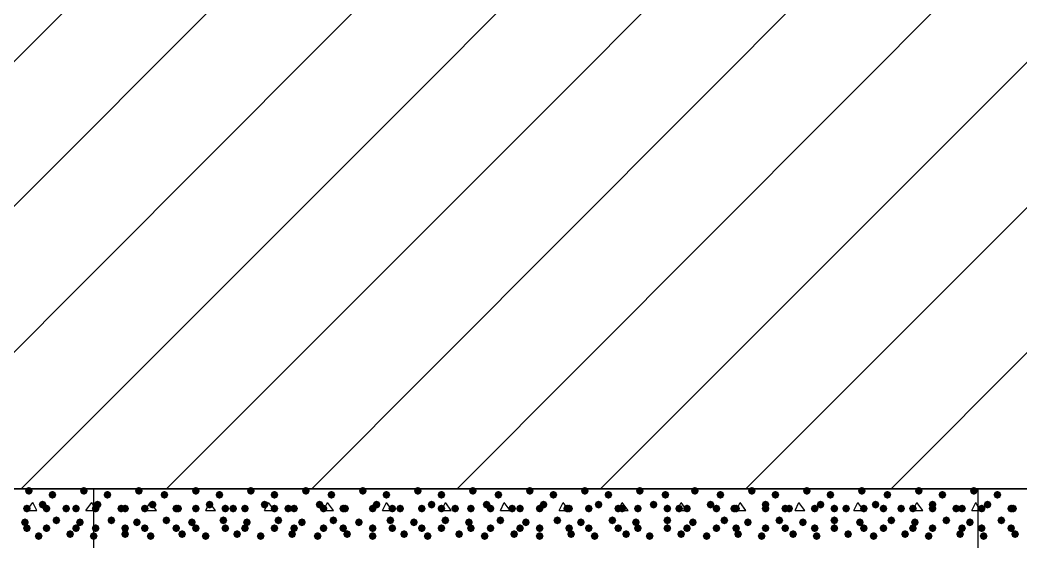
# Model space of a CAD drawing. Header units: millimetres. Extents: x 0 to 420, y 0 to 297.
# Drawn here: x 67.25 to 88.82, y 143.59 to 154.83 of the extents above; entities that cross this region are included whole.
import ezdxf

# ---------------------------------------------------------------- set-up
doc = ezdxf.new("R2010")
doc.units = ezdxf.units.MM
doc.layers.get('0').update_dxf_attribs({"linetype": 'CONTINUOUS'})

msp = doc.modelspace()

# ---------------------------------------------------------------- hatches: boundary and pattern name
at = {"true_color": 0x000007}
for points in [[(67.521667, 144.695333), (67.496796, 144.635537), (67.437, 144.610667), (67.377204, 144.635537), (67.352333, 144.695333), (67.377204, 144.755129), (67.437, 144.78), (67.496796, 144.755129)], [(68.707, 144.695333), (68.682129, 144.635537), (68.622333, 144.610667), (68.562538, 144.635537), (68.537667, 144.695333), (68.562537, 144.755129), (68.622333, 144.78), (68.682129, 144.755129)], [(68.029667, 144.610667), (68.004796, 144.550871), (67.945, 144.526), (67.885204, 144.550871), (67.860333, 144.610667), (67.885204, 144.670462), (67.945, 144.695333), (68.004796, 144.670463)], [(88.392, 144.610667), (88.367129, 144.550871), (88.307333, 144.526), (88.247538, 144.550871), (88.222667, 144.610667), (88.247537, 144.670462), (88.307333, 144.695333), (88.367129, 144.670463)], [(67.479333, 144.314333), (67.454462, 144.254537), (67.394667, 144.229667), (67.334871, 144.254537), (67.31, 144.314333), (67.334871, 144.374129), (67.394667, 144.399), (67.454462, 144.374129)], [(67.818, 144.399), (67.793129, 144.339204), (67.733333, 144.314333), (67.673537, 144.339204), (67.648667, 144.399), (67.673537, 144.458796), (67.733333, 144.483667), (67.793129, 144.458796)], [(67.902667, 144.314333), (67.877796, 144.254537), (67.818, 144.229667), (67.758204, 144.254537), (67.733333, 144.314333), (67.758204, 144.374129), (67.818, 144.399), (67.877796, 144.374129)], [(68.326, 144.314333), (68.301129, 144.254537), (68.241333, 144.229667), (68.181537, 144.254537), (68.156667, 144.314333), (68.181537, 144.374129), (68.241333, 144.399), (68.301129, 144.374129)], [(68.537667, 144.314333), (68.512796, 144.254537), (68.453, 144.229667), (68.393204, 144.254537), (68.368333, 144.314333), (68.393204, 144.374129), (68.453, 144.399), (68.512796, 144.374129)], [(88.053333, 144.314333), (88.028463, 144.254537), (87.968667, 144.229667), (87.908871, 144.254537), (87.884, 144.314333), (87.908871, 144.374129), (87.968667, 144.399), (88.028462, 144.374129)], [(88.180333, 144.399), (88.155463, 144.339204), (88.095667, 144.314333), (88.035871, 144.339204), (88.011, 144.399), (88.035871, 144.458796), (88.095667, 144.483667), (88.155462, 144.458796)], [(88.688333, 144.314333), (88.663463, 144.254537), (88.603667, 144.229667), (88.543871, 144.254537), (88.519, 144.314333), (88.543871, 144.374129), (88.603667, 144.399), (88.663462, 144.374129)], [(88.730667, 144.314333), (88.705796, 144.254537), (88.646, 144.229667), (88.586204, 144.254537), (88.561333, 144.314333), (88.586204, 144.374129), (88.646, 144.399), (88.705796, 144.374129)], [(67.437, 144.018), (67.412129, 143.958204), (67.352333, 143.933333), (67.292538, 143.958204), (67.267667, 144.018), (67.292537, 144.077796), (67.352333, 144.102667), (67.412129, 144.077796)], [(68.114333, 144.060333), (68.089462, 144.000537), (68.029667, 143.975667), (67.969871, 144.000537), (67.945, 144.060333), (67.969871, 144.120129), (68.029667, 144.145), (68.089462, 144.120129)], [(68.622333, 144.018), (68.597463, 143.958204), (68.537667, 143.933333), (68.477871, 143.958204), (68.453, 144.018), (68.477871, 144.077796), (68.537667, 144.102667), (68.597462, 144.077796)], [(88.476667, 144.060333), (88.451796, 144.000537), (88.392, 143.975667), (88.332204, 144.000537), (88.307333, 144.060333), (88.332204, 144.120129), (88.392, 144.145), (88.451796, 144.120129)], [(67.479333, 143.891), (67.454462, 143.831204), (67.394667, 143.806333), (67.334871, 143.831204), (67.31, 143.891), (67.334871, 143.950796), (67.394667, 143.975667), (67.454462, 143.950796)], [(67.902667, 143.891), (67.877796, 143.831204), (67.818, 143.806333), (67.758204, 143.831204), (67.733333, 143.891), (67.758204, 143.950796), (67.818, 143.975667), (67.877796, 143.950796)], [(68.537667, 143.891), (68.512796, 143.831204), (68.453, 143.806333), (68.393204, 143.831204), (68.368333, 143.891), (68.393204, 143.950796), (68.453, 143.975667), (68.512796, 143.950796)], [(88.053333, 143.891), (88.028463, 143.831204), (87.968667, 143.806333), (87.908871, 143.831204), (87.884, 143.891), (87.908871, 143.950796), (87.968667, 143.975667), (88.028462, 143.950796)], [(88.688333, 143.891), (88.663463, 143.831204), (88.603667, 143.806333), (88.543871, 143.831204), (88.519, 143.891), (88.543871, 143.950796), (88.603667, 143.975667), (88.663462, 143.950796)], [(67.733333, 143.721667), (67.708463, 143.661871), (67.648667, 143.637), (67.588871, 143.661871), (67.564, 143.721667), (67.588871, 143.781462), (67.648667, 143.806333), (67.708462, 143.781463)], [(68.410667, 143.764), (68.385796, 143.704204), (68.326, 143.679333), (68.266204, 143.704204), (68.241333, 143.764), (68.266204, 143.823796), (68.326, 143.848667), (68.385796, 143.823796)], [(88.095667, 143.721667), (88.070796, 143.661871), (88.011, 143.637), (87.951204, 143.661871), (87.926333, 143.721667), (87.951204, 143.781462), (88.011, 143.806333), (88.070796, 143.781463)], [(88.773, 143.764), (88.748129, 143.704204), (88.688333, 143.679333), (88.628537, 143.704204), (88.603667, 143.764), (88.628537, 143.823796), (88.688333, 143.848667), (88.748129, 143.823796)]]:
    msp.add_hatch(color=0, dxfattribs=at).paths.add_polyline_path(points, flags=0)
at = {"true_color": 0x000008}
for points in [[(69.892333, 144.695333), (69.867463, 144.635537), (69.807667, 144.610667), (69.747871, 144.635537), (69.723, 144.695333), (69.747871, 144.755129), (69.807667, 144.78), (69.867462, 144.755129)], [(71.12, 144.695333), (71.095129, 144.635537), (71.035333, 144.610667), (70.975538, 144.635537), (70.950667, 144.695333), (70.975537, 144.755129), (71.035333, 144.78), (71.095129, 144.755129)], [(72.305333, 144.695333), (72.280463, 144.635537), (72.220667, 144.610667), (72.160871, 144.635537), (72.136, 144.695333), (72.160871, 144.755129), (72.220667, 144.78), (72.280462, 144.755129)], [(73.490667, 144.695333), (73.465796, 144.635537), (73.406, 144.610667), (73.346204, 144.635537), (73.321333, 144.695333), (73.346204, 144.755129), (73.406, 144.78), (73.465796, 144.755129)], [(74.718333, 144.695333), (74.693463, 144.635537), (74.633667, 144.610667), (74.573871, 144.635537), (74.549, 144.695333), (74.573871, 144.755129), (74.633667, 144.78), (74.693462, 144.755129)], [(75.903667, 144.695333), (75.878796, 144.635537), (75.819, 144.610667), (75.759204, 144.635537), (75.734333, 144.695333), (75.759204, 144.755129), (75.819, 144.78), (75.878796, 144.755129)], [(77.089, 144.695333), (77.064129, 144.635537), (77.004333, 144.610667), (76.944538, 144.635537), (76.919667, 144.695333), (76.944537, 144.755129), (77.004333, 144.78), (77.064129, 144.755129)], [(78.316667, 144.695333), (78.291796, 144.635537), (78.232, 144.610667), (78.172204, 144.635537), (78.147333, 144.695333), (78.172204, 144.755129), (78.232, 144.78), (78.291796, 144.755129)], [(79.502, 144.695333), (79.477129, 144.635537), (79.417333, 144.610667), (79.357538, 144.635537), (79.332667, 144.695333), (79.357537, 144.755129), (79.417333, 144.78), (79.477129, 144.755129)], [(80.687333, 144.695333), (80.662463, 144.635537), (80.602667, 144.610667), (80.542871, 144.635537), (80.518, 144.695333), (80.542871, 144.755129), (80.602667, 144.78), (80.662462, 144.755129)], [(81.872667, 144.695333), (81.847796, 144.635537), (81.788, 144.610667), (81.728204, 144.635537), (81.703333, 144.695333), (81.728204, 144.755129), (81.788, 144.78), (81.847796, 144.755129)], [(83.100333, 144.695333), (83.075463, 144.635537), (83.015667, 144.610667), (82.955871, 144.635537), (82.931, 144.695333), (82.955871, 144.755129), (83.015667, 144.78), (83.075462, 144.755129)], [(84.285667, 144.695333), (84.260796, 144.635537), (84.201, 144.610667), (84.141204, 144.635537), (84.116333, 144.695333), (84.141204, 144.755129), (84.201, 144.78), (84.260796, 144.755129)], [(85.471, 144.695333), (85.446129, 144.635537), (85.386333, 144.610667), (85.326537, 144.635537), (85.301667, 144.695333), (85.326537, 144.755129), (85.386333, 144.78), (85.446129, 144.755129)], [(86.698667, 144.695333), (86.673796, 144.635537), (86.614, 144.610667), (86.554204, 144.635537), (86.529333, 144.695333), (86.554204, 144.755129), (86.614, 144.78), (86.673796, 144.755129)], [(87.884, 144.695333), (87.859129, 144.635537), (87.799333, 144.610667), (87.739538, 144.635537), (87.714667, 144.695333), (87.739537, 144.755129), (87.799333, 144.78), (87.859129, 144.755129)], [(69.215, 144.610667), (69.190129, 144.550871), (69.130333, 144.526), (69.070538, 144.550871), (69.045667, 144.610667), (69.070537, 144.670462), (69.130333, 144.695333), (69.190129, 144.670463)], [(70.442667, 144.610667), (70.417796, 144.550871), (70.358, 144.526), (70.298204, 144.550871), (70.273333, 144.610667), (70.298204, 144.670462), (70.358, 144.695333), (70.417796, 144.670463)], [(71.628, 144.610667), (71.603129, 144.550871), (71.543333, 144.526), (71.483537, 144.550871), (71.458667, 144.610667), (71.483537, 144.670462), (71.543333, 144.695333), (71.603129, 144.670463)], [(72.813333, 144.610667), (72.788463, 144.550871), (72.728667, 144.526), (72.668871, 144.550871), (72.644, 144.610667), (72.668871, 144.670462), (72.728667, 144.695333), (72.788462, 144.670463)], [(74.041, 144.610667), (74.016129, 144.550871), (73.956333, 144.526), (73.896537, 144.550871), (73.871667, 144.610667), (73.896537, 144.670462), (73.956333, 144.695333), (74.016129, 144.670463)], [(75.226333, 144.610667), (75.201462, 144.550871), (75.141667, 144.526), (75.081871, 144.550871), (75.057, 144.610667), (75.081871, 144.670462), (75.141667, 144.695333), (75.201462, 144.670463)], [(76.411667, 144.610667), (76.386796, 144.550871), (76.327, 144.526), (76.267204, 144.550871), (76.242333, 144.610667), (76.267204, 144.670462), (76.327, 144.695333), (76.386796, 144.670463)], [(77.639333, 144.610667), (77.614462, 144.550871), (77.554667, 144.526), (77.494871, 144.550871), (77.47, 144.610667), (77.494871, 144.670462), (77.554667, 144.695333), (77.614462, 144.670463)], [(78.824667, 144.610667), (78.799796, 144.550871), (78.74, 144.526), (78.680204, 144.550871), (78.655333, 144.610667), (78.680204, 144.670462), (78.74, 144.695333), (78.799796, 144.670463)], [(80.01, 144.610667), (79.985129, 144.550871), (79.925333, 144.526), (79.865538, 144.550871), (79.840667, 144.610667), (79.865537, 144.670462), (79.925333, 144.695333), (79.985129, 144.670463)], [(81.237667, 144.610667), (81.212796, 144.550871), (81.153, 144.526), (81.093204, 144.550871), (81.068333, 144.610667), (81.093204, 144.670462), (81.153, 144.695333), (81.212796, 144.670463)], [(82.423, 144.610667), (82.398129, 144.550871), (82.338333, 144.526), (82.278537, 144.550871), (82.253667, 144.610667), (82.278537, 144.670462), (82.338333, 144.695333), (82.398129, 144.670463)], [(83.608333, 144.610667), (83.583463, 144.550871), (83.523667, 144.526), (83.463871, 144.550871), (83.439, 144.610667), (83.463871, 144.670462), (83.523667, 144.695333), (83.583462, 144.670463)], [(84.793667, 144.610667), (84.768796, 144.550871), (84.709, 144.526), (84.649204, 144.550871), (84.624333, 144.610667), (84.649204, 144.670462), (84.709, 144.695333), (84.768796, 144.670463)], [(86.021333, 144.610667), (85.996462, 144.550871), (85.936667, 144.526), (85.876871, 144.550871), (85.852, 144.610667), (85.876871, 144.670462), (85.936667, 144.695333), (85.996462, 144.670463)], [(87.206667, 144.610667), (87.181796, 144.550871), (87.122, 144.526), (87.062204, 144.550871), (87.037333, 144.610667), (87.062204, 144.670462), (87.122, 144.695333), (87.181796, 144.670463)], [(68.961, 144.314333), (68.936129, 144.254537), (68.876333, 144.229667), (68.816537, 144.254537), (68.791667, 144.314333), (68.816537, 144.374129), (68.876333, 144.399), (68.936129, 144.374129)], [(69.003333, 144.399), (68.978463, 144.339204), (68.918667, 144.314333), (68.858871, 144.339204), (68.834, 144.399), (68.858871, 144.458796), (68.918667, 144.483667), (68.978462, 144.458796)], [(69.511333, 144.314333), (69.486462, 144.254537), (69.426667, 144.229667), (69.366871, 144.254537), (69.342, 144.314333), (69.366871, 144.374129), (69.426667, 144.399), (69.486462, 144.374129)], [(69.596, 144.314333), (69.571129, 144.254537), (69.511333, 144.229667), (69.451537, 144.254537), (69.426667, 144.314333), (69.451537, 144.374129), (69.511333, 144.399), (69.571129, 144.374129)], [(70.019333, 144.314333), (69.994462, 144.254537), (69.934667, 144.229667), (69.874871, 144.254537), (69.85, 144.314333), (69.874871, 144.374129), (69.934667, 144.399), (69.994462, 144.374129)], [(70.188667, 144.399), (70.163796, 144.339204), (70.104, 144.314333), (70.044204, 144.339204), (70.019333, 144.399), (70.044204, 144.458796), (70.104, 144.483667), (70.163796, 144.458796)], [(70.696667, 144.314333), (70.671796, 144.254537), (70.612, 144.229667), (70.552204, 144.254537), (70.527333, 144.314333), (70.552204, 144.374129), (70.612, 144.399), (70.671796, 144.374129)], [(70.739, 144.314333), (70.714129, 144.254537), (70.654333, 144.229667), (70.594538, 144.254537), (70.569667, 144.314333), (70.594537, 144.374129), (70.654333, 144.399), (70.714129, 144.374129)], [(71.12, 144.314333), (71.095129, 144.254537), (71.035333, 144.229667), (70.975538, 144.254537), (70.950667, 144.314333), (70.975537, 144.374129), (71.035333, 144.399), (71.095129, 144.374129)], [(71.416333, 144.399), (71.391462, 144.339204), (71.331667, 144.314333), (71.271871, 144.339204), (71.247, 144.399), (71.271871, 144.458796), (71.331667, 144.483667), (71.391462, 144.458796)], [(71.755, 144.314333), (71.730129, 144.254537), (71.670333, 144.229667), (71.610538, 144.254537), (71.585667, 144.314333), (71.610537, 144.374129), (71.670333, 144.399), (71.730129, 144.374129)], [(71.924333, 144.314333), (71.899462, 144.254537), (71.839667, 144.229667), (71.779871, 144.254537), (71.755, 144.314333), (71.779871, 144.374129), (71.839667, 144.399), (71.899462, 144.374129)], [(72.178333, 144.314333), (72.153463, 144.254537), (72.093667, 144.229667), (72.033871, 144.254537), (72.009, 144.314333), (72.033871, 144.374129), (72.093667, 144.399), (72.153462, 144.374129)], [(72.601667, 144.399), (72.576796, 144.339204), (72.517, 144.314333), (72.457204, 144.339204), (72.432333, 144.399), (72.457204, 144.458796), (72.517, 144.483667), (72.576796, 144.458796)], [(72.813333, 144.314333), (72.788463, 144.254537), (72.728667, 144.229667), (72.668871, 144.254537), (72.644, 144.314333), (72.668871, 144.374129), (72.728667, 144.399), (72.788462, 144.374129)], [(73.109667, 144.314333), (73.084796, 144.254537), (73.025, 144.229667), (72.965204, 144.254537), (72.940333, 144.314333), (72.965204, 144.374129), (73.025, 144.399), (73.084796, 144.374129)], [(73.236667, 144.314333), (73.211796, 144.254537), (73.152, 144.229667), (73.092204, 144.254537), (73.067333, 144.314333), (73.092204, 144.374129), (73.152, 144.399), (73.211796, 144.374129)], [(73.787, 144.399), (73.762129, 144.339204), (73.702333, 144.314333), (73.642538, 144.339204), (73.617667, 144.399), (73.642537, 144.458796), (73.702333, 144.483667), (73.762129, 144.458796)], [(73.871667, 144.314333), (73.846796, 144.254537), (73.787, 144.229667), (73.727204, 144.254537), (73.702333, 144.314333), (73.727204, 144.374129), (73.787, 144.399), (73.846796, 144.374129)], [(74.295, 144.314333), (74.270129, 144.254537), (74.210333, 144.229667), (74.150538, 144.254537), (74.125667, 144.314333), (74.150537, 144.374129), (74.210333, 144.399), (74.270129, 144.374129)], [(74.337333, 144.314333), (74.312463, 144.254537), (74.252667, 144.229667), (74.192871, 144.254537), (74.168, 144.314333), (74.192871, 144.374129), (74.252667, 144.399), (74.312462, 144.374129)], [(74.93, 144.314333), (74.905129, 144.254537), (74.845333, 144.229667), (74.785538, 144.254537), (74.760667, 144.314333), (74.785537, 144.374129), (74.845333, 144.399), (74.905129, 144.374129)], [(75.014667, 144.399), (74.989796, 144.339204), (74.93, 144.314333), (74.870204, 144.339204), (74.845333, 144.399), (74.870204, 144.458796), (74.93, 144.483667), (74.989796, 144.458796)], [(75.353333, 144.314333), (75.328463, 144.254537), (75.268667, 144.229667), (75.208871, 144.254537), (75.184, 144.314333), (75.208871, 144.374129), (75.268667, 144.399), (75.328462, 144.374129)], [(75.522667, 144.314333), (75.497796, 144.254537), (75.438, 144.229667), (75.378204, 144.254537), (75.353333, 144.314333), (75.378204, 144.374129), (75.438, 144.399), (75.497796, 144.374129)], [(75.988333, 144.314333), (75.963463, 144.254537), (75.903667, 144.229667), (75.843871, 144.254537), (75.819, 144.314333), (75.843871, 144.374129), (75.903667, 144.399), (75.963462, 144.374129)], [(76.2, 144.399), (76.175129, 144.339204), (76.115333, 144.314333), (76.055538, 144.339204), (76.030667, 144.399), (76.055537, 144.458796), (76.115333, 144.483667), (76.175129, 144.458796)], [(76.411667, 144.314333), (76.386796, 144.254537), (76.327, 144.229667), (76.267204, 144.254537), (76.242333, 144.314333), (76.267204, 144.374129), (76.327, 144.399), (76.386796, 144.374129)], [(76.708, 144.314333), (76.683129, 144.254537), (76.623333, 144.229667), (76.563537, 144.254537), (76.538667, 144.314333), (76.563537, 144.374129), (76.623333, 144.399), (76.683129, 144.374129)], [(77.046667, 144.314333), (77.021796, 144.254537), (76.962, 144.229667), (76.902204, 144.254537), (76.877333, 144.314333), (76.902204, 144.374129), (76.962, 144.399), (77.021796, 144.374129)], [(77.385333, 144.399), (77.360463, 144.339204), (77.300667, 144.314333), (77.240871, 144.339204), (77.216, 144.399), (77.240871, 144.458796), (77.300667, 144.483667), (77.360462, 144.458796)], [(77.47, 144.314333), (77.445129, 144.254537), (77.385333, 144.229667), (77.325538, 144.254537), (77.300667, 144.314333), (77.325537, 144.374129), (77.385333, 144.399), (77.445129, 144.374129)], [(77.935667, 144.314333), (77.910796, 144.254537), (77.851, 144.229667), (77.791204, 144.254537), (77.766333, 144.314333), (77.791204, 144.374129), (77.851, 144.399), (77.910796, 144.374129)], [(78.105, 144.314333), (78.080129, 144.254537), (78.020333, 144.229667), (77.960538, 144.254537), (77.935667, 144.314333), (77.960537, 144.374129), (78.020333, 144.399), (78.080129, 144.374129)], [(78.528333, 144.314333), (78.503463, 144.254537), (78.443667, 144.229667), (78.383871, 144.254537), (78.359, 144.314333), (78.383871, 144.374129), (78.443667, 144.399), (78.503462, 144.374129)], [(78.613, 144.399), (78.588129, 144.339204), (78.528333, 144.314333), (78.468537, 144.339204), (78.443667, 144.399), (78.468537, 144.458796), (78.528333, 144.483667), (78.588129, 144.458796)], [(79.121, 144.314333), (79.096129, 144.254537), (79.036333, 144.229667), (78.976537, 144.254537), (78.951667, 144.314333), (78.976537, 144.374129), (79.036333, 144.399), (79.096129, 144.374129)], [(79.163333, 144.314333), (79.138463, 144.254537), (79.078667, 144.229667), (79.018871, 144.254537), (78.994, 144.314333), (79.018871, 144.374129), (79.078667, 144.399), (79.138462, 144.374129)], [(79.586667, 144.314333), (79.561796, 144.254537), (79.502, 144.229667), (79.442204, 144.254537), (79.417333, 144.314333), (79.442204, 144.374129), (79.502, 144.399), (79.561796, 144.374129)], [(79.798333, 144.399), (79.773463, 144.339204), (79.713667, 144.314333), (79.653871, 144.339204), (79.629, 144.399), (79.653871, 144.458796), (79.713667, 144.483667), (79.773462, 144.458796)], [(80.221667, 144.314333), (80.196796, 144.254537), (80.137, 144.229667), (80.077204, 144.254537), (80.052333, 144.314333), (80.077204, 144.374129), (80.137, 144.399), (80.196796, 144.374129)], [(80.306333, 144.314333), (80.281463, 144.254537), (80.221667, 144.229667), (80.161871, 144.254537), (80.137, 144.314333), (80.161871, 144.374129), (80.221667, 144.399), (80.281462, 144.374129)], [(80.645, 144.314333), (80.620129, 144.254537), (80.560333, 144.229667), (80.500538, 144.254537), (80.475667, 144.314333), (80.500537, 144.374129), (80.560333, 144.399), (80.620129, 144.374129)], [(80.983667, 144.399), (80.958796, 144.339204), (80.899, 144.314333), (80.839204, 144.339204), (80.814333, 144.399), (80.839204, 144.458796), (80.899, 144.483667), (80.958796, 144.458796)], [(81.28, 144.314333), (81.255129, 144.254537), (81.195333, 144.229667), (81.135538, 144.254537), (81.110667, 144.314333), (81.135537, 144.374129), (81.195333, 144.399), (81.255129, 144.374129)], [(81.534, 144.314333), (81.509129, 144.254537), (81.449333, 144.229667), (81.389538, 144.254537), (81.364667, 144.314333), (81.389537, 144.374129), (81.449333, 144.399), (81.509129, 144.374129)], [(81.703333, 144.314333), (81.678463, 144.254537), (81.618667, 144.229667), (81.558871, 144.254537), (81.534, 144.314333), (81.558871, 144.374129), (81.618667, 144.399), (81.678462, 144.374129)], [(82.211333, 144.399), (82.186462, 144.339204), (82.126667, 144.314333), (82.066871, 144.339204), (82.042, 144.399), (82.066871, 144.458796), (82.126667, 144.483667), (82.186462, 144.458796)], [(82.338333, 144.314333), (82.313463, 144.254537), (82.253667, 144.229667), (82.193871, 144.254537), (82.169, 144.314333), (82.193871, 144.374129), (82.253667, 144.399), (82.313462, 144.374129)], [(82.719333, 144.314333), (82.694462, 144.254537), (82.634667, 144.229667), (82.574871, 144.254537), (82.55, 144.314333), (82.574871, 144.374129), (82.634667, 144.399), (82.694462, 144.374129)], [(82.761667, 144.314333), (82.736796, 144.254537), (82.677, 144.229667), (82.617204, 144.254537), (82.592333, 144.314333), (82.617204, 144.374129), (82.677, 144.399), (82.736796, 144.374129)], [(83.396667, 144.399), (83.371796, 144.339204), (83.312, 144.314333), (83.252204, 144.339204), (83.227333, 144.399), (83.252204, 144.458796), (83.312, 144.483667), (83.371796, 144.458796)], [(83.396667, 144.314333), (83.371796, 144.254537), (83.312, 144.229667), (83.252204, 144.254537), (83.227333, 144.314333), (83.252204, 144.374129), (83.312, 144.399), (83.371796, 144.374129)], [(83.82, 144.314333), (83.795129, 144.254537), (83.735333, 144.229667), (83.675538, 144.254537), (83.650667, 144.314333), (83.675537, 144.374129), (83.735333, 144.399), (83.795129, 144.374129)], [(83.904667, 144.314333), (83.879796, 144.254537), (83.82, 144.229667), (83.760204, 144.254537), (83.735333, 144.314333), (83.760204, 144.374129), (83.82, 144.399), (83.879796, 144.374129)], [(84.455, 144.314333), (84.430129, 144.254537), (84.370333, 144.229667), (84.310538, 144.254537), (84.285667, 144.314333), (84.310537, 144.374129), (84.370333, 144.399), (84.430129, 144.374129)], [(84.582, 144.399), (84.557129, 144.339204), (84.497333, 144.314333), (84.437538, 144.339204), (84.412667, 144.399), (84.437537, 144.458796), (84.497333, 144.483667), (84.557129, 144.458796)], [(84.878333, 144.314333), (84.853463, 144.254537), (84.793667, 144.229667), (84.733871, 144.254537), (84.709, 144.314333), (84.733871, 144.374129), (84.793667, 144.399), (84.853462, 144.374129)], [(85.132333, 144.314333), (85.107463, 144.254537), (85.047667, 144.229667), (84.987871, 144.254537), (84.963, 144.314333), (84.987871, 144.374129), (85.047667, 144.399), (85.107462, 144.374129)], [(85.513333, 144.314333), (85.488463, 144.254537), (85.428667, 144.229667), (85.368871, 144.254537), (85.344, 144.314333), (85.368871, 144.374129), (85.428667, 144.399), (85.488462, 144.374129)], [(85.767333, 144.399), (85.742463, 144.339204), (85.682667, 144.314333), (85.622871, 144.339204), (85.598, 144.399), (85.622871, 144.458796), (85.682667, 144.483667), (85.742462, 144.458796)], [(85.936667, 144.314333), (85.911796, 144.254537), (85.852, 144.229667), (85.792204, 144.254537), (85.767333, 144.314333), (85.792204, 144.374129), (85.852, 144.399), (85.911796, 144.374129)], [(86.317667, 144.314333), (86.292796, 144.254537), (86.233, 144.229667), (86.173204, 144.254537), (86.148333, 144.314333), (86.173204, 144.374129), (86.233, 144.399), (86.292796, 144.374129)], [(86.571667, 144.314333), (86.546796, 144.254537), (86.487, 144.229667), (86.427204, 144.254537), (86.402333, 144.314333), (86.427204, 144.374129), (86.487, 144.399), (86.546796, 144.374129)], [(86.995, 144.399), (86.970129, 144.339204), (86.910333, 144.314333), (86.850538, 144.339204), (86.825667, 144.399), (86.850537, 144.458796), (86.910333, 144.483667), (86.970129, 144.458796)], [(86.995, 144.314333), (86.970129, 144.254537), (86.910333, 144.229667), (86.850538, 144.254537), (86.825667, 144.314333), (86.850537, 144.374129), (86.910333, 144.399), (86.970129, 144.374129)], [(87.503, 144.314333), (87.478129, 144.254537), (87.418333, 144.229667), (87.358537, 144.254537), (87.333667, 144.314333), (87.358537, 144.374129), (87.418333, 144.399), (87.478129, 144.374129)], [(87.63, 144.314333), (87.605129, 144.254537), (87.545333, 144.229667), (87.485538, 144.254537), (87.460667, 144.314333), (87.485537, 144.374129), (87.545333, 144.399), (87.605129, 144.374129)], [(69.299667, 144.060333), (69.274796, 144.000537), (69.215, 143.975667), (69.155204, 144.000537), (69.130333, 144.060333), (69.155204, 144.120129), (69.215, 144.145), (69.274796, 144.120129)], [(69.85, 144.018), (69.825129, 143.958204), (69.765333, 143.933333), (69.705538, 143.958204), (69.680667, 144.018), (69.705537, 144.077796), (69.765333, 144.102667), (69.825129, 144.077796)], [(70.485, 144.060333), (70.460129, 144.000537), (70.400333, 143.975667), (70.340538, 144.000537), (70.315667, 144.060333), (70.340537, 144.120129), (70.400333, 144.145), (70.460129, 144.120129)], [(71.035333, 144.018), (71.010463, 143.958204), (70.950667, 143.933333), (70.890871, 143.958204), (70.866, 144.018), (70.890871, 144.077796), (70.950667, 144.102667), (71.010462, 144.077796)], [(71.712667, 144.060333), (71.687796, 144.000537), (71.628, 143.975667), (71.568204, 144.000537), (71.543333, 144.060333), (71.568204, 144.120129), (71.628, 144.145), (71.687796, 144.120129)], [(72.220667, 144.018), (72.195796, 143.958204), (72.136, 143.933333), (72.076204, 143.958204), (72.051333, 144.018), (72.076204, 144.077796), (72.136, 144.102667), (72.195796, 144.077796)], [(72.898, 144.060333), (72.873129, 144.000537), (72.813333, 143.975667), (72.753537, 144.000537), (72.728667, 144.060333), (72.753537, 144.120129), (72.813333, 144.145), (72.873129, 144.120129)], [(73.406, 144.018), (73.381129, 143.958204), (73.321333, 143.933333), (73.261537, 143.958204), (73.236667, 144.018), (73.261537, 144.077796), (73.321333, 144.102667), (73.381129, 144.077796)], [(74.083333, 144.060333), (74.058463, 144.000537), (73.998667, 143.975667), (73.938871, 144.000537), (73.914, 144.060333), (73.938871, 144.120129), (73.998667, 144.145), (74.058462, 144.120129)], [(74.633667, 144.018), (74.608796, 143.958204), (74.549, 143.933333), (74.489204, 143.958204), (74.464333, 144.018), (74.489204, 144.077796), (74.549, 144.102667), (74.608796, 144.077796)], [(75.311, 144.060333), (75.286129, 144.000537), (75.226333, 143.975667), (75.166537, 144.000537), (75.141667, 144.060333), (75.166537, 144.120129), (75.226333, 144.145), (75.286129, 144.120129)], [(75.819, 144.018), (75.794129, 143.958204), (75.734333, 143.933333), (75.674538, 143.958204), (75.649667, 144.018), (75.674537, 144.077796), (75.734333, 144.102667), (75.794129, 144.077796)], [(76.496333, 144.060333), (76.471463, 144.000537), (76.411667, 143.975667), (76.351871, 144.000537), (76.327, 144.060333), (76.351871, 144.120129), (76.411667, 144.145), (76.471462, 144.120129)], [(77.004333, 144.018), (76.979462, 143.958204), (76.919667, 143.933333), (76.859871, 143.958204), (76.835, 144.018), (76.859871, 144.077796), (76.919667, 144.102667), (76.979462, 144.077796)], [(77.681667, 144.060333), (77.656796, 144.000537), (77.597, 143.975667), (77.537204, 144.000537), (77.512333, 144.060333), (77.537204, 144.120129), (77.597, 144.145), (77.656796, 144.120129)], [(78.232, 144.018), (78.207129, 143.958204), (78.147333, 143.933333), (78.087538, 143.958204), (78.062667, 144.018), (78.087537, 144.077796), (78.147333, 144.102667), (78.207129, 144.077796)], [(78.909333, 144.060333), (78.884462, 144.000537), (78.824667, 143.975667), (78.764871, 144.000537), (78.74, 144.060333), (78.764871, 144.120129), (78.824667, 144.145), (78.884462, 144.120129)], [(79.417333, 144.018), (79.392463, 143.958204), (79.332667, 143.933333), (79.272871, 143.958204), (79.248, 144.018), (79.272871, 144.077796), (79.332667, 144.102667), (79.392462, 144.077796)], [(80.094667, 144.060333), (80.069796, 144.000537), (80.01, 143.975667), (79.950204, 144.000537), (79.925333, 144.060333), (79.950204, 144.120129), (80.01, 144.145), (80.069796, 144.120129)], [(80.602667, 144.018), (80.577796, 143.958204), (80.518, 143.933333), (80.458204, 143.958204), (80.433333, 144.018), (80.458204, 144.077796), (80.518, 144.102667), (80.577796, 144.077796)], [(81.28, 144.060333), (81.255129, 144.000537), (81.195333, 143.975667), (81.135538, 144.000537), (81.110667, 144.060333), (81.135537, 144.120129), (81.195333, 144.145), (81.255129, 144.120129)], [(81.830333, 144.018), (81.805463, 143.958204), (81.745667, 143.933333), (81.685871, 143.958204), (81.661, 144.018), (81.685871, 144.077796), (81.745667, 144.102667), (81.805462, 144.077796)], [(82.507667, 144.060333), (82.482796, 144.000537), (82.423, 143.975667), (82.363204, 144.000537), (82.338333, 144.060333), (82.363204, 144.120129), (82.423, 144.145), (82.482796, 144.120129)], [(83.015667, 144.018), (82.990796, 143.958204), (82.931, 143.933333), (82.871204, 143.958204), (82.846333, 144.018), (82.871204, 144.077796), (82.931, 144.102667), (82.990796, 144.077796)], [(83.693, 144.060333), (83.668129, 144.000537), (83.608333, 143.975667), (83.548537, 144.000537), (83.523667, 144.060333), (83.548537, 144.120129), (83.608333, 144.145), (83.668129, 144.120129)], [(84.201, 144.018), (84.176129, 143.958204), (84.116333, 143.933333), (84.056537, 143.958204), (84.031667, 144.018), (84.056537, 144.077796), (84.116333, 144.102667), (84.176129, 144.077796)], [(84.878333, 144.060333), (84.853463, 144.000537), (84.793667, 143.975667), (84.733871, 144.000537), (84.709, 144.060333), (84.733871, 144.120129), (84.793667, 144.145), (84.853462, 144.120129)], [(85.428667, 144.018), (85.403796, 143.958204), (85.344, 143.933333), (85.284204, 143.958204), (85.259333, 144.018), (85.284204, 144.077796), (85.344, 144.102667), (85.403796, 144.077796)], [(86.106, 144.060333), (86.081129, 144.000537), (86.021333, 143.975667), (85.961537, 144.000537), (85.936667, 144.060333), (85.961537, 144.120129), (86.021333, 144.145), (86.081129, 144.120129)], [(86.614, 144.018), (86.589129, 143.958204), (86.529333, 143.933333), (86.469538, 143.958204), (86.444667, 144.018), (86.469537, 144.077796), (86.529333, 144.102667), (86.589129, 144.077796)], [(87.291333, 144.060333), (87.266463, 144.000537), (87.206667, 143.975667), (87.146871, 144.000537), (87.122, 144.060333), (87.146871, 144.120129), (87.206667, 144.145), (87.266462, 144.120129)], [(87.799333, 144.018), (87.774462, 143.958204), (87.714667, 143.933333), (87.654871, 143.958204), (87.63, 144.018), (87.654871, 144.077796), (87.714667, 144.102667), (87.774462, 144.077796)], [(68.961, 143.891), (68.936129, 143.831204), (68.876333, 143.806333), (68.816537, 143.831204), (68.791667, 143.891), (68.816537, 143.950796), (68.876333, 143.975667), (68.936129, 143.950796)], [(69.596, 143.891), (69.571129, 143.831204), (69.511333, 143.806333), (69.451537, 143.831204), (69.426667, 143.891), (69.451537, 143.950796), (69.511333, 143.975667), (69.571129, 143.950796)], [(70.019333, 143.891), (69.994462, 143.831204), (69.934667, 143.806333), (69.874871, 143.831204), (69.85, 143.891), (69.874871, 143.950796), (69.934667, 143.975667), (69.994462, 143.950796)], [(70.696667, 143.891), (70.671796, 143.831204), (70.612, 143.806333), (70.552204, 143.831204), (70.527333, 143.891), (70.552204, 143.950796), (70.612, 143.975667), (70.671796, 143.950796)], [(71.12, 143.891), (71.095129, 143.831204), (71.035333, 143.806333), (70.975538, 143.831204), (70.950667, 143.891), (70.975537, 143.950796), (71.035333, 143.975667), (71.095129, 143.950796)], [(71.755, 143.891), (71.730129, 143.831204), (71.670333, 143.806333), (71.610538, 143.831204), (71.585667, 143.891), (71.610537, 143.950796), (71.670333, 143.975667), (71.730129, 143.950796)], [(72.178333, 143.891), (72.153463, 143.831204), (72.093667, 143.806333), (72.033871, 143.831204), (72.009, 143.891), (72.033871, 143.950796), (72.093667, 143.975667), (72.153462, 143.950796)], [(72.813333, 143.891), (72.788463, 143.831204), (72.728667, 143.806333), (72.668871, 143.831204), (72.644, 143.891), (72.668871, 143.950796), (72.728667, 143.975667), (72.788462, 143.950796)], [(73.236667, 143.891), (73.211796, 143.831204), (73.152, 143.806333), (73.092204, 143.831204), (73.067333, 143.891), (73.092204, 143.950796), (73.152, 143.975667), (73.211796, 143.950796)], [(73.871667, 143.891), (73.846796, 143.831204), (73.787, 143.806333), (73.727204, 143.831204), (73.702333, 143.891), (73.727204, 143.950796), (73.787, 143.975667), (73.846796, 143.950796)], [(74.295, 143.891), (74.270129, 143.831204), (74.210333, 143.806333), (74.150538, 143.831204), (74.125667, 143.891), (74.150537, 143.950796), (74.210333, 143.975667), (74.270129, 143.950796)], [(74.93, 143.891), (74.905129, 143.831204), (74.845333, 143.806333), (74.785538, 143.831204), (74.760667, 143.891), (74.785537, 143.950796), (74.845333, 143.975667), (74.905129, 143.950796)], [(75.353333, 143.891), (75.328463, 143.831204), (75.268667, 143.806333), (75.208871, 143.831204), (75.184, 143.891), (75.208871, 143.950796), (75.268667, 143.975667), (75.328462, 143.950796)], [(75.988333, 143.891), (75.963463, 143.831204), (75.903667, 143.806333), (75.843871, 143.831204), (75.819, 143.891), (75.843871, 143.950796), (75.903667, 143.975667), (75.963462, 143.950796)], [(76.411667, 143.891), (76.386796, 143.831204), (76.327, 143.806333), (76.267204, 143.831204), (76.242333, 143.891), (76.267204, 143.950796), (76.327, 143.975667), (76.386796, 143.950796)], [(77.046667, 143.891), (77.021796, 143.831204), (76.962, 143.806333), (76.902204, 143.831204), (76.877333, 143.891), (76.902204, 143.950796), (76.962, 143.975667), (77.021796, 143.950796)], [(77.47, 143.891), (77.445129, 143.831204), (77.385333, 143.806333), (77.325538, 143.831204), (77.300667, 143.891), (77.325537, 143.950796), (77.385333, 143.975667), (77.445129, 143.950796)], [(78.105, 143.891), (78.080129, 143.831204), (78.020333, 143.806333), (77.960538, 143.831204), (77.935667, 143.891), (77.960537, 143.950796), (78.020333, 143.975667), (78.080129, 143.950796)], [(78.528333, 143.891), (78.503463, 143.831204), (78.443667, 143.806333), (78.383871, 143.831204), (78.359, 143.891), (78.383871, 143.950796), (78.443667, 143.975667), (78.503462, 143.950796)], [(79.163333, 143.891), (79.138463, 143.831204), (79.078667, 143.806333), (79.018871, 143.831204), (78.994, 143.891), (79.018871, 143.950796), (79.078667, 143.975667), (79.138462, 143.950796)], [(79.586667, 143.891), (79.561796, 143.831204), (79.502, 143.806333), (79.442204, 143.831204), (79.417333, 143.891), (79.442204, 143.950796), (79.502, 143.975667), (79.561796, 143.950796)], [(80.221667, 143.891), (80.196796, 143.831204), (80.137, 143.806333), (80.077204, 143.831204), (80.052333, 143.891), (80.077204, 143.950796), (80.137, 143.975667), (80.196796, 143.950796)], [(80.645, 143.891), (80.620129, 143.831204), (80.560333, 143.806333), (80.500538, 143.831204), (80.475667, 143.891), (80.500537, 143.950796), (80.560333, 143.975667), (80.620129, 143.950796)], [(81.28, 143.891), (81.255129, 143.831204), (81.195333, 143.806333), (81.135538, 143.831204), (81.110667, 143.891), (81.135537, 143.950796), (81.195333, 143.975667), (81.255129, 143.950796)], [(81.703333, 143.891), (81.678463, 143.831204), (81.618667, 143.806333), (81.558871, 143.831204), (81.534, 143.891), (81.558871, 143.950796), (81.618667, 143.975667), (81.678462, 143.950796)], [(82.338333, 143.891), (82.313463, 143.831204), (82.253667, 143.806333), (82.193871, 143.831204), (82.169, 143.891), (82.193871, 143.950796), (82.253667, 143.975667), (82.313462, 143.950796)], [(82.761667, 143.891), (82.736796, 143.831204), (82.677, 143.806333), (82.617204, 143.831204), (82.592333, 143.891), (82.617204, 143.950796), (82.677, 143.975667), (82.736796, 143.950796)], [(83.396667, 143.891), (83.371796, 143.831204), (83.312, 143.806333), (83.252204, 143.831204), (83.227333, 143.891), (83.252204, 143.950796), (83.312, 143.975667), (83.371796, 143.950796)], [(83.82, 143.891), (83.795129, 143.831204), (83.735333, 143.806333), (83.675538, 143.831204), (83.650667, 143.891), (83.675537, 143.950796), (83.735333, 143.975667), (83.795129, 143.950796)], [(84.455, 143.891), (84.430129, 143.831204), (84.370333, 143.806333), (84.310538, 143.831204), (84.285667, 143.891), (84.310537, 143.950796), (84.370333, 143.975667), (84.430129, 143.950796)], [(84.878333, 143.891), (84.853463, 143.831204), (84.793667, 143.806333), (84.733871, 143.831204), (84.709, 143.891), (84.733871, 143.950796), (84.793667, 143.975667), (84.853462, 143.950796)], [(85.513333, 143.891), (85.488463, 143.831204), (85.428667, 143.806333), (85.368871, 143.831204), (85.344, 143.891), (85.368871, 143.950796), (85.428667, 143.975667), (85.488462, 143.950796)], [(85.936667, 143.891), (85.911796, 143.831204), (85.852, 143.806333), (85.792204, 143.831204), (85.767333, 143.891), (85.792204, 143.950796), (85.852, 143.975667), (85.911796, 143.950796)], [(86.571667, 143.891), (86.546796, 143.831204), (86.487, 143.806333), (86.427204, 143.831204), (86.402333, 143.891), (86.427204, 143.950796), (86.487, 143.975667), (86.546796, 143.950796)], [(86.995, 143.891), (86.970129, 143.831204), (86.910333, 143.806333), (86.850538, 143.831204), (86.825667, 143.891), (86.850537, 143.950796), (86.910333, 143.975667), (86.970129, 143.950796)], [(87.63, 143.891), (87.605129, 143.831204), (87.545333, 143.806333), (87.485538, 143.831204), (87.460667, 143.891), (87.485537, 143.950796), (87.545333, 143.975667), (87.605129, 143.950796)], [(68.918667, 143.721667), (68.893796, 143.661871), (68.834, 143.637), (68.774204, 143.661871), (68.749333, 143.721667), (68.774204, 143.781462), (68.834, 143.806333), (68.893796, 143.781463)], [(69.596, 143.764), (69.571129, 143.704204), (69.511333, 143.679333), (69.451537, 143.704204), (69.426667, 143.764), (69.451537, 143.823796), (69.511333, 143.848667), (69.571129, 143.823796)], [(70.146333, 143.721667), (70.121462, 143.661871), (70.061667, 143.637), (70.001871, 143.661871), (69.977, 143.721667), (70.001871, 143.781462), (70.061667, 143.806333), (70.121462, 143.781463)], [(70.823667, 143.764), (70.798796, 143.704204), (70.739, 143.679333), (70.679204, 143.704204), (70.654333, 143.764), (70.679204, 143.823796), (70.739, 143.848667), (70.798796, 143.823796)], [(71.331667, 143.721667), (71.306796, 143.661871), (71.247, 143.637), (71.187204, 143.661871), (71.162333, 143.721667), (71.187204, 143.781462), (71.247, 143.806333), (71.306796, 143.781463)], [(72.009, 143.764), (71.984129, 143.704204), (71.924333, 143.679333), (71.864538, 143.704204), (71.839667, 143.764), (71.864537, 143.823796), (71.924333, 143.848667), (71.984129, 143.823796)], [(72.517, 143.721667), (72.492129, 143.661871), (72.432333, 143.637), (72.372538, 143.661871), (72.347667, 143.721667), (72.372537, 143.781462), (72.432333, 143.806333), (72.492129, 143.781463)], [(73.194333, 143.764), (73.169462, 143.704204), (73.109667, 143.679333), (73.049871, 143.704204), (73.025, 143.764), (73.049871, 143.823796), (73.109667, 143.848667), (73.169462, 143.823796)], [(73.744667, 143.721667), (73.719796, 143.661871), (73.66, 143.637), (73.600204, 143.661871), (73.575333, 143.721667), (73.600204, 143.781462), (73.66, 143.806333), (73.719796, 143.781463)], [(74.379667, 143.764), (74.354796, 143.704204), (74.295, 143.679333), (74.235204, 143.704204), (74.210333, 143.764), (74.235204, 143.823796), (74.295, 143.848667), (74.354796, 143.823796)], [(74.93, 143.721667), (74.905129, 143.661871), (74.845333, 143.637), (74.785538, 143.661871), (74.760667, 143.721667), (74.785537, 143.781462), (74.845333, 143.806333), (74.905129, 143.781463)], [(75.607333, 143.764), (75.582463, 143.704204), (75.522667, 143.679333), (75.462871, 143.704204), (75.438, 143.764), (75.462871, 143.823796), (75.522667, 143.848667), (75.582462, 143.823796)], [(76.115333, 143.721667), (76.090463, 143.661871), (76.030667, 143.637), (75.970871, 143.661871), (75.946, 143.721667), (75.970871, 143.781462), (76.030667, 143.806333), (76.090462, 143.781463)], [(76.792667, 143.764), (76.767796, 143.704204), (76.708, 143.679333), (76.648204, 143.704204), (76.623333, 143.764), (76.648204, 143.823796), (76.708, 143.848667), (76.767796, 143.823796)], [(77.343, 143.721667), (77.318129, 143.661871), (77.258333, 143.637), (77.198538, 143.661871), (77.173667, 143.721667), (77.198537, 143.781462), (77.258333, 143.806333), (77.318129, 143.781463)], [(77.978, 143.764), (77.953129, 143.704204), (77.893333, 143.679333), (77.833537, 143.704204), (77.808667, 143.764), (77.833537, 143.823796), (77.893333, 143.848667), (77.953129, 143.823796)], [(78.528333, 143.721667), (78.503463, 143.661871), (78.443667, 143.637), (78.383871, 143.661871), (78.359, 143.721667), (78.383871, 143.781462), (78.443667, 143.806333), (78.503462, 143.781463)], [(79.205667, 143.764), (79.180796, 143.704204), (79.121, 143.679333), (79.061204, 143.704204), (79.036333, 143.764), (79.061204, 143.823796), (79.121, 143.848667), (79.180796, 143.823796)], [(79.713667, 143.721667), (79.688796, 143.661871), (79.629, 143.637), (79.569204, 143.661871), (79.544333, 143.721667), (79.569204, 143.781462), (79.629, 143.806333), (79.688796, 143.781463)], [(80.391, 143.764), (80.366129, 143.704204), (80.306333, 143.679333), (80.246537, 143.704204), (80.221667, 143.764), (80.246537, 143.823796), (80.306333, 143.848667), (80.366129, 143.823796)], [(80.899, 143.721667), (80.874129, 143.661871), (80.814333, 143.637), (80.754538, 143.661871), (80.729667, 143.721667), (80.754537, 143.781462), (80.814333, 143.806333), (80.874129, 143.781463)], [(81.576333, 143.764), (81.551463, 143.704204), (81.491667, 143.679333), (81.431871, 143.704204), (81.407, 143.764), (81.431871, 143.823796), (81.491667, 143.848667), (81.551462, 143.823796)], [(82.126667, 143.721667), (82.101796, 143.661871), (82.042, 143.637), (81.982204, 143.661871), (81.957333, 143.721667), (81.982204, 143.781462), (82.042, 143.806333), (82.101796, 143.781463)], [(82.804, 143.764), (82.779129, 143.704204), (82.719333, 143.679333), (82.659538, 143.704204), (82.634667, 143.764), (82.659537, 143.823796), (82.719333, 143.848667), (82.779129, 143.823796)], [(83.312, 143.721667), (83.287129, 143.661871), (83.227333, 143.637), (83.167538, 143.661871), (83.142667, 143.721667), (83.167537, 143.781462), (83.227333, 143.806333), (83.287129, 143.781463)], [(83.989333, 143.764), (83.964462, 143.704204), (83.904667, 143.679333), (83.844871, 143.704204), (83.82, 143.764), (83.844871, 143.823796), (83.904667, 143.848667), (83.964462, 143.823796)], [(84.497333, 143.721667), (84.472463, 143.661871), (84.412667, 143.637), (84.352871, 143.661871), (84.328, 143.721667), (84.352871, 143.781462), (84.412667, 143.806333), (84.472462, 143.781463)], [(85.174667, 143.764), (85.149796, 143.704204), (85.09, 143.679333), (85.030204, 143.704204), (85.005333, 143.764), (85.030204, 143.823796), (85.09, 143.848667), (85.149796, 143.823796)], [(85.725, 143.721667), (85.700129, 143.661871), (85.640333, 143.637), (85.580538, 143.661871), (85.555667, 143.721667), (85.580537, 143.781462), (85.640333, 143.806333), (85.700129, 143.781463)], [(86.402333, 143.764), (86.377463, 143.704204), (86.317667, 143.679333), (86.257871, 143.704204), (86.233, 143.764), (86.257871, 143.823796), (86.317667, 143.848667), (86.377462, 143.823796)], [(86.910333, 143.721667), (86.885463, 143.661871), (86.825667, 143.637), (86.765871, 143.661871), (86.741, 143.721667), (86.765871, 143.781462), (86.825667, 143.806333), (86.885462, 143.781463)], [(87.587667, 143.764), (87.562796, 143.704204), (87.503, 143.679333), (87.443204, 143.704204), (87.418333, 143.764), (87.443204, 143.823796), (87.503, 143.848667), (87.562796, 143.823796)]]:
    msp.add_hatch(color=0, dxfattribs=at).paths.add_polyline_path(points, flags=0)

# ---------------------------------------------------------------- linework, layer by layer
at = {"color": 0, "true_color": 0x0000fd}
msp.add_lwpolyline([(215.053333, 144.737667), (377.486333, 144.737667), (377.486333, 163.83), (33.528, 163.83), (33.528, 144.737667), (195.961, 144.737667), (195.961, 123.571), (215.053333, 123.571)], close=True, dxfattribs=at)
at = {"color": 0, "true_color": 0x000003}
for points in [[(57.912001, 144.737666), (77.004335, 163.829999)], [(61.044668, 144.737666), (80.094668, 163.829999)], [(64.177335, 144.737666), (83.227335, 163.829999)], [(67.267668, 144.737666), (86.360001, 163.829999)], [(70.400335, 144.737666), (89.492668, 163.829999)], [(73.533001, 144.737666), (92.583001, 163.829999)], [(76.665668, 144.737666), (95.715668, 163.829999)], [(79.756001, 144.737666), (98.848335, 163.829999)], [(82.888668, 144.737666), (101.981001, 163.829999)], [(86.021335, 144.737666), (105.071335, 163.829999)]]:
    msp.add_lwpolyline(points, dxfattribs=at)
at = {"color": 0, "true_color": 0x000007}
for points in [[(66.717333, 144.737667), (66.717333, 142.621), (68.834, 142.621), (68.834, 144.737667)], [(87.884, 144.737667), (87.884, 142.621), (90.000667, 142.621), (90.000667, 144.737667)]]:
    msp.add_lwpolyline(points, close=True, dxfattribs=at)
for points in [[(87.884, 144.737667), (68.834, 144.737667)], [(67.394667, 144.272), (67.521667, 144.441333)], [(67.606333, 144.272), (67.521667, 144.441333)], [(68.664667, 144.272), (68.791667, 144.441333)], [(68.834, 144.356667), (68.791667, 144.441333)], [(87.968667, 144.272), (87.884, 144.356667)], [(67.394667, 144.272), (67.606333, 144.272)], [(68.664667, 144.272), (68.834, 144.272)], [(87.884, 144.272), (87.968667, 144.272)]]:
    msp.add_lwpolyline(points, dxfattribs=at)
at = {"color": 0, "true_color": 0x000008}
for points in [[(68.876333, 144.272), (68.834, 144.356667)], [(69.934667, 144.272), (70.061667, 144.441333)], [(70.188667, 144.272), (70.061667, 144.441333)], [(71.247, 144.272), (71.331667, 144.441333)], [(71.458667, 144.272), (71.331667, 144.441333)], [(72.517, 144.272), (72.601667, 144.441333)], [(72.728667, 144.272), (72.601667, 144.441333)], [(73.787, 144.272), (73.871667, 144.441333)], [(73.998667, 144.272), (73.871667, 144.441333)], [(75.057, 144.272), (75.141667, 144.441333)], [(75.268667, 144.272), (75.141667, 144.441333)], [(76.327, 144.272), (76.411667, 144.441333)], [(76.538667, 144.272), (76.411667, 144.441333)], [(77.597, 144.272), (77.681667, 144.441333)], [(77.808667, 144.272), (77.681667, 144.441333)], [(78.867, 144.272), (78.951667, 144.441333)], [(79.078667, 144.272), (78.951667, 144.441333)], [(80.137, 144.272), (80.221667, 144.441333)], [(80.348667, 144.272), (80.221667, 144.441333)], [(81.407, 144.272), (81.491667, 144.441333)], [(81.618667, 144.272), (81.491667, 144.441333)], [(82.677, 144.272), (82.761667, 144.441333)], [(82.888667, 144.272), (82.761667, 144.441333)], [(83.947, 144.272), (84.031667, 144.441333)], [(84.158667, 144.272), (84.031667, 144.441333)], [(85.217, 144.272), (85.301667, 144.441333)], [(85.428667, 144.272), (85.301667, 144.441333)], [(86.487, 144.272), (86.571667, 144.441333)], [(86.698667, 144.272), (86.571667, 144.441333)], [(87.757, 144.272), (87.841667, 144.441333)], [(87.884, 144.356667), (87.841667, 144.441333)], [(68.834, 144.272), (68.876333, 144.272)], [(69.934667, 144.272), (70.188667, 144.272)], [(71.247, 144.272), (71.458667, 144.272)], [(72.517, 144.272), (72.728667, 144.272)], [(73.787, 144.272), (73.998667, 144.272)], [(75.057, 144.272), (75.268667, 144.272)], [(76.327, 144.272), (76.538667, 144.272)], [(77.597, 144.272), (77.808667, 144.272)], [(78.867, 144.272), (79.078667, 144.272)], [(80.137, 144.272), (80.348667, 144.272)], [(81.407, 144.272), (81.618667, 144.272)], [(82.677, 144.272), (82.888667, 144.272)], [(83.947, 144.272), (84.158667, 144.272)], [(85.217, 144.272), (85.428667, 144.272)], [(86.487, 144.272), (86.698667, 144.272)], [(87.757, 144.272), (87.884, 144.272)]]:
    msp.add_lwpolyline(points, dxfattribs=at)

doc.saveas('drawing.dxf')
